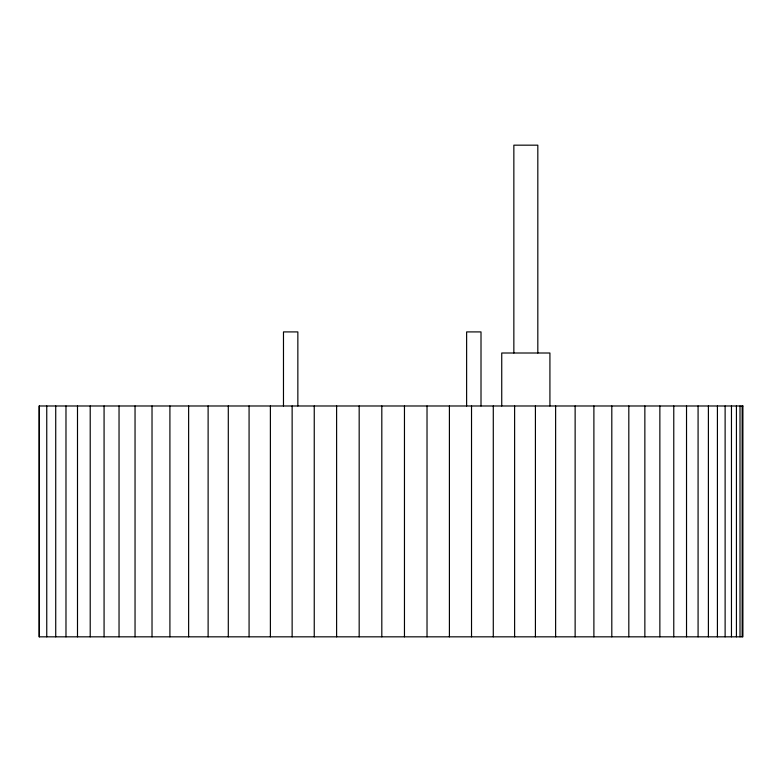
<?xml version="1.0" encoding="UTF-8"?>
<svg xmlns="http://www.w3.org/2000/svg" width="782" height="782" viewBox="0 0 782 782"><rect width="100%" height="100%" fill="white"/><g stroke="black" fill="none" stroke-linecap="round" stroke-linejoin="round"><path stroke-width="1.17" d="M742.157 405.985L742.157 636.831M740.007 405.985L740.007 636.831M736.429 405.985L736.429 636.831M731.463 405.985L731.463 636.831M725.119 405.985L725.119 636.831M717.417 405.985L717.417 636.831M708.394 405.985L708.394 636.831M698.082 405.985L698.082 636.831M686.528 405.985L686.528 636.831M673.771 405.985L673.771 636.831M659.861 405.985L659.861 636.831M644.857 405.985L644.857 636.831M628.816 405.985L628.816 636.831M611.807 405.985L611.807 636.831M593.89 405.985L593.89 636.831M575.132 405.985L575.132 636.831M555.621 405.985L555.621 636.831M549.922 405.985L549.922 353.005L501.741 353.005L501.741 405.985M537.821 353.005L537.821 145.169L513.852 145.169L513.852 353.005M535.416 405.985L535.416 636.831M514.615 405.985L514.615 636.831M493.286 405.985L493.286 636.831M481.008 405.985L481.008 331.91L466.629 331.91L466.619 405.985M471.526 405.985L471.526 636.831M449.406 405.985L449.406 636.831M427.021 405.985L427.021 636.831M404.46 405.985L404.46 636.831M381.812 405.985L381.812 636.831M359.173 405.985L359.173 636.831M336.612 405.985L336.612 636.831M314.247 405.985L314.247 636.831M297.854 405.985L297.854 331.91L283.485 331.91L283.475 405.985M292.136 405.985L292.136 636.831M270.386 405.985L270.386 636.831M249.077 405.985L249.077 636.831M228.295 405.985L228.295 636.831M208.12 405.985L208.12 636.831M188.628 405.985L188.628 636.831M169.909 405.985L169.909 636.831M152.021 405.985L152.021 636.831M135.042 405.985L135.042 636.831M119.04 405.985L119.04 636.831M104.074 405.985L104.074 636.831M90.213 405.985L90.213 636.831M77.496 405.985L77.496 636.831M65.981 405.985L65.981 636.831M55.727 405.985L55.727 636.831M46.754 405.985L46.754 636.831M39.364 405.985L39.364 636.831M742.9 405.985L39.1 405.985L39.1 636.831L742.9 636.831L742.9 405.985"/></g></svg>
